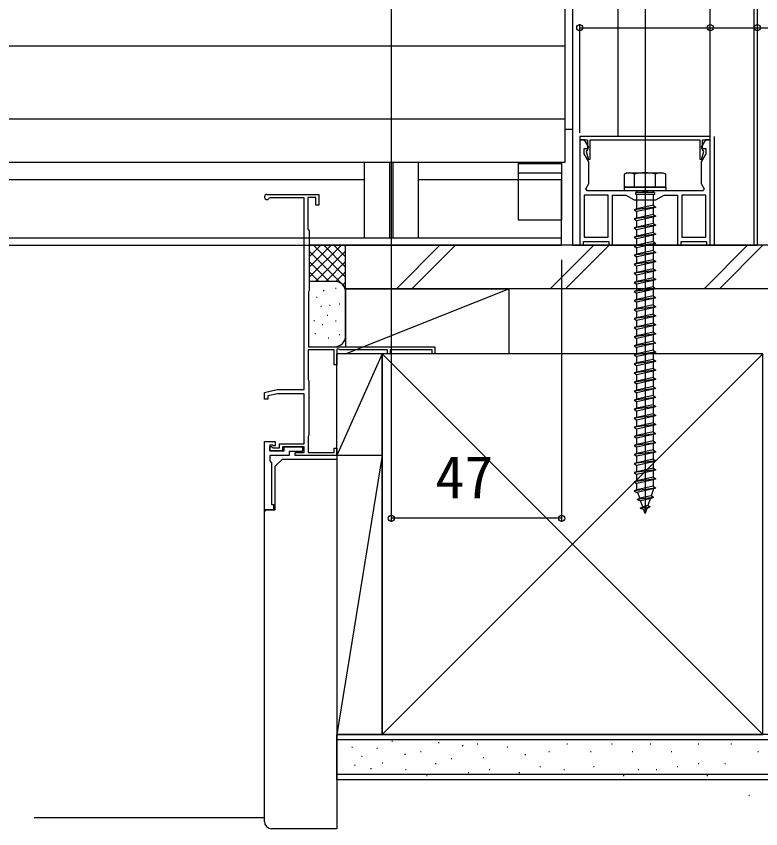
# Model space of a CAD drawing. Units: millimetres, scale not verified. Extents: x -980 to 980, y -1458 to 1451.
# Drawn here: x -81.5 to 123.8, y -1329.9 to -1105.7 of the extents above; entities that cross this region are included whole.
import ezdxf
from ezdxf.enums import TextEntityAlignment as Align

# ---------------------------------------------------------------- set-up
doc = ezdxf.new("R2010")
doc.units = ezdxf.units.MM
doc.header["$LTSCALE"] = 8
for name, color, linetype in [('0-3_YKK_11', 7, 'Continuous'), ('0-4_YKK_11E', 7, 'Continuous'), ('0-5_YKK_12', 2, 'Continuous'), ('0-6_YKK_13', 4, 'Continuous'), ('0-8_YKK_D', 6, 'Continuous'), ('0-A_YSS_K', 3, 'Continuous')]:
    doc.layers.add(name, color=color, linetype=linetype)
doc.styles.add('ＭＳ ゴシック', font='')
doc.styles.get('ＭＳ ゴシック').set_extended_font_data('MS Gothic')

msp = doc.modelspace()

# ---------------------------------------------------------------- linework, layer by layer
at = {"layer": '0-3_YKK_11'}
for points in [[(109.889, -1138.866), (73.889, -1138.866), (73.889, -1139.766), (75.989, -1139.766), (75.989, -1142.447), (75.839, -1142.706), (75.699, -1143.044), (76.276, -1145.197), (76.789, -1145.13), (76.789, -1139.766), (106.989, -1139.766), (106.989, -1145.13), (107.501, -1145.197), (108.078, -1143.044), (107.939, -1142.706), (107.789, -1142.447), (107.789, -1139.766), (109.889, -1139.766)], [(81.689, -1166.666), (81.689, -1155.066), (75.089, -1155.066), (75.089, -1166.666)], [(102.089, -1155.066), (102.089, -1166.666), (108.689, -1166.666), (108.689, -1155.066)]]:
    msp.add_lwpolyline(points, close=True, dxfattribs=at)
for points in [[(73.889, -1139.766), (73.889, -1168.866), (74.889, -1168.866), (74.889, -1167.866), (81.889, -1167.866), (81.889, -1168.866), (82.889, -1168.866), (82.889, -1155.066), (86.637, -1155.066), (88.889, -1156.366), (94.889, -1156.366), (97.14, -1155.066), (100.889, -1155.066), (100.889, -1168.866), (101.889, -1168.866), (101.889, -1167.866), (108.889, -1167.866), (108.889, -1168.866), (109.889, -1168.866), (109.889, -1139.766), (108.555, -1139.766), (107.365, -1141.826), (107.562, -1142.166), (108.689, -1142.166), (108.689, -1143.615), (107.389, -1145.866), (107.389, -1151.866), (108.216, -1153.299), (107.889, -1153.866), (92.559, -1153.866), (92.368, -1154.009), (91.409, -1154.009), (91.218, -1153.866), (75.889, -1153.866), (75.561, -1153.299), (76.389, -1151.866), (76.389, -1145.866), (75.089, -1143.615), (75.089, -1142.166), (76.215, -1142.166)], [(76.215, -1142.166), (76.412, -1141.826), (75.223, -1139.766), (73.889, -1139.766)]]:
    msp.add_lwpolyline(points, dxfattribs=at)
at = {"layer": '0-4_YKK_11E'}
for points in [[(-12.411, -1154.866), (1.889, -1154.866), (1.889, -1157.866), (1.089, -1157.866), (1.089, -1155.666), (-1.111, -1155.666), (-1.111, -1164.466), (-0.911, -1164.666), (-0.711, -1164.866), (-0.711, -1181.366), (-0.811, -1181.539), (-0.911, -1181.713), (-0.911, -1196.866), (33.889, -1196.866), (33.889, -1198.866), (33.189, -1198.866), (33.189, -1197.766), (21.589, -1197.766), (21.589, -1198.866), (20.889, -1198.866), (20.889, -1197.766), (7.789, -1197.766), (7.189, -1197.42), (6.889, -1197.593), (6.889, -1201.866), (6.189, -1201.866), (6.189, -1197.766), (-1.011, -1197.766), (-1.011, -1205.92), (-0.911, -1206.093), (-0.811, -1206.266), (-0.811, -1221.266), (-0.911, -1221.439), (-1.011, -1221.613), (-1.011, -1226.066), (6.189, -1226.066), (6.189, -1224.866), (6.889, -1224.866), (6.889, -1226.866), (-4.611, -1226.866)], [(-2.111, -1208.666), (-2.111, -1155.766), (-11.545, -1155.766), (-11.805, -1155.916)], [(-4.611, -1226.866), (-4.611, -1226.066), (-2.111, -1226.066), (-2.111, -1224.466), (-8.111, -1224.466), (-8.111, -1225.566), (-11.611, -1225.566), (-11.611, -1224.366), (-11.111, -1224.366), (-10.711, -1224.766), (-8.911, -1224.766), (-8.911, -1223.666), (-2.111, -1223.666), (-2.111, -1209.866), (-9.476, -1209.866), (-12.111, -1210.469), (-12.111, -1211.366), (-13.111, -1211.366), (-13.111, -1209.466), (-9.611, -1208.666), (-2.111, -1208.666)]]:
    msp.add_lwpolyline(points, dxfattribs=at)
msp.add_lwpolyline([(-13.111, -1241.866), (-13.111, -1223.066), (-10.111, -1223.066), (-10.111, -1224.266), (-10.611, -1224.266), (-10.811, -1224.066), (-11.611, -1224.066), (-11.611, -1225.566), (-7.611, -1225.566), (-7.611, -1224.466), (-2.611, -1224.466), (-2.611, -1225.766), (-6.311, -1225.766), (-6.311, -1226.866), (-11.611, -1226.866), (-11.611, -1228.366), (-11.111, -1228.866), (-11.111, -1240.366), (-10.611, -1240.366), (-10.611, -1241.866)], close=True, dxfattribs=at)
msp.add_arc((-12.411, -1155.566), 0.7, 90.00001, 330, dxfattribs=at)
at = {"layer": '0-5_YKK_12'}
for p, q in [((91.889, -803.866), (91.889, -1242.866)), ((21.889, -835.202), (21.889, -1174.461)), ((71.889, -864.866), (71.889, -1168.866)), ((109.889, -1168.866), (109.889, -864.866)), ((121.989, -1168.866), (121.989, -864.866)), ((84.389, -885.766), (84.389, -1138.866)), ((69.889, -1113.966), (-256.611, -1113.966)), ((-256.611, -1133.966), (69.889, -1133.966)), ((69.889, -1136.866), (71.889, -1136.866)), ((111.089, -1168.866), (111.089, -1138.866)), ((14.389, -1145.966), (14.389, -1166.866)), ((21.389, -1145.966), (21.389, -1166.866)), ((22.389, -1166.866), (22.389, -1145.966)), ((56.889, -1146.366), (68.889, -1146.366)), ((68.889, -1145.966), (68.889, -1161.866)), ((56.889, -1148.866), (68.889, -1148.866)), ((14.389, -1150.866), (-256.611, -1150.866)), ((56.889, -1161.866), (68.889, -1161.866)), ((-256.611, -1166.866), (68.889, -1166.866))]:
    msp.add_line(p, q, dxfattribs=at)
for points in [[(71.889, -1168.866), (122.889, -1168.866), (122.889, -864.866), (56.889, -864.866), (56.889, -865.966)], [(-256.611, -1145.966), (69.889, -1145.966), (69.889, -1065.966), (-256.611, -1065.966)], [(14.389, -1166.866), (29.389, -1166.866), (29.389, -1145.966)], [(56.889, -1145.966), (56.889, -1150.866), (56.889, -1161.866)], [(-256.611, -1168.866), (68.889, -1168.866), (68.889, -1150.866), (29.389, -1150.866)]]:
    msp.add_lwpolyline(points, dxfattribs=at)
at = {"layer": '0-6_YKK_13'}
for p, q in [((86.889, -1148.866), (86.139, -1149.299)), ((86.889, -1148.866), (96.889, -1148.866)), ((89.002, -1152.866), (89.002, -1149.313)), ((94.775, -1152.866), (94.775, -1149.313)), ((96.889, -1148.866), (97.639, -1149.299)), ((97.639, -1152.866), (97.639, -1149.297)), ((89.289, -1154.366), (89.289, -1154.866)), ((94.489, -1154.366), (89.289, -1154.366)), ((89.639, -1153.866), (89.639, -1154.366)), ((94.139, -1153.866), (94.139, -1154.366)), ((94.489, -1154.366), (94.489, -1154.866)), ((94.489, -1154.866), (89.289, -1154.866)), ((89.639, -1158.866), (89.639, -1154.866)), ((94.139, -1154.866), (94.139, -1157.866)), ((94.889, -1158.366), (88.889, -1159.116)), ((94.139, -1158.616), (89.639, -1159.616)), ((94.139, -1158.616), (94.139, -1160.366)), ((94.889, -1160.866), (88.889, -1161.616)), ((89.639, -1161.366), (89.639, -1159.616)), ((94.139, -1161.116), (89.639, -1162.116)), ((94.139, -1161.116), (94.139, -1162.866)), ((94.889, -1163.366), (88.889, -1164.116)), ((89.639, -1163.866), (89.639, -1162.116)), ((94.139, -1163.616), (89.639, -1164.616)), ((89.639, -1166.366), (89.639, -1164.616)), ((94.139, -1163.616), (94.139, -1165.366)), ((94.889, -1165.866), (88.889, -1166.616)), ((94.139, -1166.116), (89.639, -1167.116)), ((89.639, -1168.866), (89.639, -1167.116)), ((94.139, -1166.116), (94.139, -1167.866)), ((94.889, -1168.366), (88.889, -1169.116)), ((94.139, -1168.616), (89.639, -1169.616)), ((89.639, -1171.366), (89.639, -1169.616)), ((94.139, -1168.616), (94.139, -1170.366)), ((94.889, -1170.866), (88.889, -1171.616)), ((94.139, -1171.116), (89.639, -1172.116)), ((89.639, -1173.866), (89.639, -1172.116)), ((94.139, -1171.116), (94.139, -1172.866)), ((94.889, -1173.366), (88.889, -1174.116)), ((94.139, -1173.616), (89.639, -1174.616)), ((89.639, -1176.366), (89.639, -1174.616)), ((94.139, -1173.616), (94.139, -1175.366)), ((94.889, -1175.866), (88.889, -1176.616)), ((94.139, -1176.116), (89.639, -1177.116)), ((94.139, -1176.116), (94.139, -1177.866)), ((94.889, -1178.366), (88.889, -1179.116)), ((89.639, -1178.866), (89.639, -1177.116)), ((94.139, -1178.616), (89.639, -1179.616)), ((94.139, -1178.616), (94.139, -1180.366)), ((94.889, -1180.866), (88.889, -1181.616)), ((89.639, -1181.366), (89.639, -1179.616)), ((94.139, -1181.116), (89.639, -1182.116)), ((94.139, -1181.116), (94.139, -1182.866)), ((94.889, -1183.366), (88.889, -1184.116)), ((89.639, -1183.866), (89.639, -1182.116)), ((94.139, -1183.616), (89.639, -1184.616)), ((89.639, -1186.366), (89.639, -1184.616)), ((94.139, -1183.616), (94.139, -1185.366)), ((94.889, -1185.866), (88.889, -1186.616)), ((94.139, -1186.116), (89.639, -1187.116)), ((89.639, -1188.866), (89.639, -1187.116)), ((94.139, -1186.116), (94.139, -1187.866)), ((94.889, -1188.366), (88.889, -1189.116)), ((94.139, -1188.616), (89.639, -1189.616)), ((89.639, -1191.366), (89.639, -1189.616)), ((94.139, -1188.616), (94.139, -1190.366)), ((94.889, -1190.866), (88.889, -1191.616)), ((94.139, -1191.116), (89.639, -1192.116)), ((89.639, -1193.866), (89.639, -1192.116)), ((94.139, -1191.116), (94.139, -1192.866)), ((94.889, -1193.366), (88.889, -1194.116)), ((94.139, -1193.616), (89.639, -1194.616)), ((89.639, -1196.366), (89.639, -1194.616)), ((94.139, -1193.616), (94.139, -1195.366)), ((94.889, -1195.866), (88.889, -1196.616)), ((94.139, -1196.116), (89.639, -1197.116)), ((94.139, -1196.116), (94.139, -1197.866)), ((94.889, -1198.366), (88.889, -1199.116)), ((89.639, -1198.866), (89.639, -1197.116)), ((94.139, -1198.616), (89.639, -1199.616)), ((94.139, -1198.616), (94.139, -1200.366)), ((94.889, -1200.866), (88.889, -1201.616)), ((89.639, -1201.366), (89.639, -1199.616)), ((94.139, -1201.116), (89.639, -1202.116)), ((94.139, -1201.116), (94.139, -1202.866)), ((94.889, -1203.366), (88.889, -1204.116)), ((89.639, -1203.866), (89.639, -1202.116)), ((94.139, -1203.616), (89.639, -1204.616)), ((94.139, -1203.616), (94.139, -1205.366)), ((94.889, -1205.866), (88.889, -1206.616)), ((89.639, -1206.366), (89.639, -1204.616)), ((94.139, -1206.116), (89.639, -1207.116)), ((89.639, -1208.866), (89.639, -1207.116)), ((94.139, -1206.116), (94.139, -1207.866)), ((94.889, -1208.366), (88.889, -1209.116)), ((94.139, -1208.616), (89.639, -1209.616)), ((89.639, -1211.366), (89.639, -1209.616)), ((94.139, -1208.616), (94.139, -1210.366)), ((94.889, -1210.866), (88.889, -1211.616)), ((94.139, -1211.116), (89.639, -1212.116)), ((89.639, -1213.866), (89.639, -1212.116)), ((94.139, -1211.116), (94.139, -1212.866)), ((94.889, -1213.366), (88.889, -1214.116)), ((94.139, -1213.616), (89.639, -1214.616)), ((89.639, -1216.366), (89.639, -1214.616)), ((94.139, -1213.616), (94.139, -1215.366)), ((94.889, -1215.866), (88.889, -1216.616)), ((94.139, -1216.116), (89.639, -1217.116)), ((89.639, -1218.866), (89.639, -1217.116)), ((94.139, -1216.116), (94.139, -1217.866)), ((94.889, -1218.366), (88.889, -1219.116)), ((94.139, -1218.616), (89.639, -1219.616)), ((94.139, -1218.616), (94.139, -1220.366)), ((94.889, -1220.866), (88.889, -1221.616)), ((89.639, -1221.366), (89.639, -1219.616)), ((94.139, -1221.116), (89.639, -1222.116)), ((94.139, -1221.116), (94.139, -1222.866)), ((94.889, -1223.366), (88.889, -1224.116)), ((89.639, -1223.866), (89.639, -1222.116)), ((94.139, -1223.616), (89.639, -1224.616)), ((94.139, -1223.616), (94.139, -1225.366)), ((94.889, -1225.866), (88.889, -1226.616)), ((89.639, -1226.366), (89.639, -1224.616)), ((94.139, -1226.116), (89.639, -1227.116)), ((94.139, -1226.116), (94.139, -1227.866)), ((94.889, -1228.366), (88.889, -1229.116)), ((89.639, -1228.866), (89.639, -1227.116)), ((94.139, -1228.616), (89.639, -1229.616)), ((89.639, -1231.366), (89.639, -1229.616)), ((94.139, -1228.616), (94.139, -1230.366)), ((94.889, -1230.866), (88.889, -1231.616)), ((94.139, -1231.116), (89.639, -1232.116)), ((89.639, -1233.866), (89.639, -1232.116)), ((94.139, -1231.116), (94.139, -1232.866)), ((94.889, -1233.366), (88.889, -1234.116)), ((94.139, -1233.616), (89.639, -1234.616)), ((89.639, -1236.332), (89.639, -1234.616)), ((94.139, -1233.616), (94.139, -1235.366)), ((94.889, -1235.866), (88.889, -1236.616)), ((94.139, -1236.116), (89.639, -1237.116)), ((89.65, -1236.364), (89.639, -1236.332)), ((90.449, -1238.686), (89.89, -1237.061)), ((94.139, -1236.332), (93.566, -1237.993)), ((94.139, -1236.116), (94.139, -1236.332)), ((94.202, -1238.452), (89.766, -1239.007)), ((89.766, -1239.007), (90.449, -1238.686)), ((89.766, -1239.007), (90.689, -1239.383)), ((93.566, -1237.993), (90.449, -1238.686)), ((93.287, -1238.806), (90.689, -1239.383)), ((91.249, -1241.008), (90.689, -1239.383)), ((93.287, -1238.806), (92.634, -1240.701)), ((94.202, -1238.452), (93.287, -1238.806)), ((94.202, -1238.452), (93.566, -1237.993)), ((90.592, -1241.403), (91.249, -1241.008)), ((93.302, -1241.065), (90.592, -1241.403)), ((90.592, -1241.403), (91.489, -1241.705)), ((92.634, -1240.701), (91.249, -1241.008)), ((92.355, -1241.513), (91.489, -1241.705)), ((91.889, -1242.866), (91.489, -1241.705)), ((92.355, -1241.513), (91.889, -1242.866)), ((93.302, -1241.065), (92.355, -1241.513)), ((93.302, -1241.065), (92.634, -1240.701))]:
    msp.add_line(p, q, dxfattribs=at)
for points in [[(86.139, -1149.297), (86.139, -1152.866), (97.639, -1152.866)], [(97.639, -1152.866), (97.639, -1153.866), (86.139, -1153.866)], [(97.639, -1152.866), (86.139, -1152.866), (86.139, -1153.866)], [(94.139, -1157.866), (89.639, -1158.866), (88.889, -1159.116), (89.639, -1159.616)], [(94.139, -1157.866), (94.889, -1158.366), (94.139, -1158.616)], [(94.139, -1160.366), (89.639, -1161.366), (88.889, -1161.616), (89.639, -1162.116)], [(94.139, -1160.366), (94.889, -1160.866), (94.139, -1161.116)], [(94.139, -1162.866), (89.639, -1163.866), (88.889, -1164.116), (89.639, -1164.616)], [(94.139, -1162.866), (94.889, -1163.366), (94.139, -1163.616)], [(94.139, -1165.366), (89.639, -1166.366), (88.889, -1166.616), (89.639, -1167.116)], [(94.139, -1165.366), (94.889, -1165.866), (94.139, -1166.116)], [(94.139, -1167.866), (89.639, -1168.866), (88.889, -1169.116), (89.639, -1169.616)], [(94.139, -1167.866), (94.889, -1168.366), (94.139, -1168.616)], [(94.139, -1170.366), (89.639, -1171.366), (88.889, -1171.616), (89.639, -1172.116)], [(94.139, -1170.366), (94.889, -1170.866), (94.139, -1171.116)], [(94.139, -1172.866), (89.639, -1173.866), (88.889, -1174.116), (89.639, -1174.616)], [(94.139, -1172.866), (94.889, -1173.366), (94.139, -1173.616)], [(94.139, -1175.366), (89.639, -1176.366), (88.889, -1176.616), (89.639, -1177.116)], [(94.139, -1175.366), (94.889, -1175.866), (94.139, -1176.116)], [(94.139, -1177.866), (89.639, -1178.866), (88.889, -1179.116), (89.639, -1179.616)], [(94.139, -1177.866), (94.889, -1178.366), (94.139, -1178.616)], [(94.139, -1180.366), (89.639, -1181.366), (88.889, -1181.616), (89.639, -1182.116)], [(94.139, -1180.366), (94.889, -1180.866), (94.139, -1181.116)], [(94.139, -1182.866), (89.639, -1183.866), (88.889, -1184.116), (89.639, -1184.616)], [(94.139, -1182.866), (94.889, -1183.366), (94.139, -1183.616)], [(94.139, -1185.366), (89.639, -1186.366), (88.889, -1186.616), (89.639, -1187.116)], [(94.139, -1185.366), (94.889, -1185.866), (94.139, -1186.116)], [(94.139, -1187.866), (89.639, -1188.866), (88.889, -1189.116), (89.639, -1189.616)], [(94.139, -1187.866), (94.889, -1188.366), (94.139, -1188.616)], [(94.139, -1190.366), (89.639, -1191.366), (88.889, -1191.616), (89.639, -1192.116)], [(94.139, -1190.366), (94.889, -1190.866), (94.139, -1191.116)], [(94.139, -1192.866), (89.639, -1193.866), (88.889, -1194.116), (89.639, -1194.616)], [(94.139, -1192.866), (94.889, -1193.366), (94.139, -1193.616)], [(94.139, -1195.366), (89.639, -1196.366), (88.889, -1196.616), (89.639, -1197.116)], [(94.139, -1195.366), (94.889, -1195.866), (94.139, -1196.116)], [(94.139, -1197.866), (89.639, -1198.866), (88.889, -1199.116), (89.639, -1199.616)], [(94.139, -1197.866), (94.889, -1198.366), (94.139, -1198.616)], [(94.139, -1200.366), (89.639, -1201.366), (88.889, -1201.616), (89.639, -1202.116)], [(94.139, -1200.366), (94.889, -1200.866), (94.139, -1201.116)], [(94.139, -1202.866), (89.639, -1203.866), (88.889, -1204.116), (89.639, -1204.616)], [(94.139, -1202.866), (94.889, -1203.366), (94.139, -1203.616)], [(94.139, -1205.366), (89.639, -1206.366), (88.889, -1206.616), (89.639, -1207.116)], [(94.139, -1205.366), (94.889, -1205.866), (94.139, -1206.116)], [(94.139, -1207.866), (89.639, -1208.866), (88.889, -1209.116), (89.639, -1209.616)], [(94.139, -1207.866), (94.889, -1208.366), (94.139, -1208.616)], [(94.139, -1210.366), (89.639, -1211.366), (88.889, -1211.616), (89.639, -1212.116)], [(94.139, -1210.366), (94.889, -1210.866), (94.139, -1211.116)], [(94.139, -1212.866), (89.639, -1213.866), (88.889, -1214.116), (89.639, -1214.616)], [(94.139, -1212.866), (94.889, -1213.366), (94.139, -1213.616)], [(94.139, -1215.366), (89.639, -1216.366), (88.889, -1216.616), (89.639, -1217.116)], [(94.139, -1215.366), (94.889, -1215.866), (94.139, -1216.116)], [(94.139, -1217.866), (89.639, -1218.866), (88.889, -1219.116), (89.639, -1219.616)], [(94.139, -1217.866), (94.889, -1218.366), (94.139, -1218.616)], [(94.139, -1220.366), (89.639, -1221.366), (88.889, -1221.616), (89.639, -1222.116)], [(94.139, -1220.366), (94.889, -1220.866), (94.139, -1221.116)], [(94.139, -1222.866), (89.639, -1223.866), (88.889, -1224.116), (89.639, -1224.616)], [(94.139, -1222.866), (94.889, -1223.366), (94.139, -1223.616)], [(94.139, -1225.366), (89.639, -1226.366), (88.889, -1226.616), (89.639, -1227.116)], [(94.139, -1225.366), (94.889, -1225.866), (94.139, -1226.116)], [(94.139, -1227.866), (89.639, -1228.866), (88.889, -1229.116), (89.639, -1229.616)], [(94.139, -1227.866), (94.889, -1228.366), (94.139, -1228.616)], [(94.139, -1230.366), (89.639, -1231.366), (88.889, -1231.616), (89.639, -1232.116)], [(94.139, -1230.366), (94.889, -1230.866), (94.139, -1231.116)], [(94.139, -1232.866), (89.639, -1233.866), (88.889, -1234.116), (89.639, -1234.616)], [(94.139, -1232.866), (94.889, -1233.366), (94.139, -1233.616)], [(94.139, -1235.366), (89.639, -1236.366), (88.889, -1236.616), (89.639, -1237.116)], [(94.139, -1235.366), (94.889, -1235.866), (94.139, -1236.116)]]:
    msp.add_lwpolyline(points, dxfattribs=at)
for centre, radius, start, end in [((87.558, -1151.422), 2.556, 55.61575, 123.74822), ((91.889, -1158.42), 9.553, 72.41205, 107.58795), ((96.219, -1151.422), 2.556, 56.25178, 124.38425)]:
    msp.add_arc(centre, radius, start, end, dxfattribs=at)
at = {"layer": '0-8_YKK_D'}
for p, q in [((73.889, -1137.866), (73.889, -1107.866)), ((73.889, -1108.866), (109.889, -1108.866)), ((109.889, -1137.866), (109.889, -1107.866)), ((109.889, -1137.866), (109.889, -1107.866)), ((122.889, -1137.866), (122.889, -1107.866)), ((21.889, -1172.863), (21.889, -1245.202)), ((68.889, -1172.863), (68.889, -1245.202)), ((68.889, -1244.202), (21.889, -1244.202))]:
    msp.add_line(p, q, dxfattribs=at)
msp.add_lwpolyline([(109.889, -1108.866), (122.889, -1108.866), (149.925, -1108.866)], dxfattribs=at)
for centre in [(73.889, -1108.866), (109.889, -1108.866), (109.889, -1108.866), (122.889, -1108.866), (21.889, -1244.202), (68.889, -1244.202)]:
    msp.add_circle(centre, 0.85, dxfattribs=at)
at = {"layer": '0-A_YSS_K'}
for p, q in [((9.289, -1168.866), (-0.711, -1168.866)), ((-0.711, -1177.724), (8.146, -1168.866)), ((-0.711, -1174.896), (5.318, -1168.866)), ((-0.711, -1172.067), (2.49, -1168.866)), ((-0.711, -1169.239), (-0.339, -1168.866)), ((0.431, -1168.866), (9.289, -1177.724)), ((3.259, -1168.866), (9.289, -1174.896)), ((6.088, -1168.866), (9.289, -1172.067)), ((8.916, -1168.866), (9.289, -1169.239)), ((207.089, -1168.866), (9.289, -1168.866)), ((9.289, -1181.866), (9.289, -1168.866)), ((23.331, -1180.866), (35.331, -1168.866)), ((39.573, -1168.866), (27.573, -1180.866)), ((65.757, -1180.866), (77.757, -1168.866)), ((70, -1180.866), (82, -1168.866)), ((108.184, -1180.866), (120.184, -1168.866)), ((112.426, -1180.866), (124.426, -1168.866)), ((-0.711, -1170.553), (9.289, -1180.553)), ((0.975, -1178.866), (9.289, -1170.553)), ((-0.711, -1173.381), (4.774, -1178.866)), ((3.803, -1178.866), (9.289, -1173.381)), ((-0.711, -1176.209), (1.963, -1178.884)), ((6.614, -1178.884), (9.289, -1176.209)), ((6.289, -1178.866), (-0.711, -1178.866)), ((8.494, -1179.832), (9.289, -1179.038)), ((6.484, -1180.694), (6.684, -1180.694)), ((9.289, -1198.866), (54.289, -1180.866)), ((9.289, -1180.866), (9.289, -1196.866)), ((9.289, -1180.866), (54.289, -1180.866)), ((54.289, -1180.866), (54.289, -1198.866)), ((1.289, -1183.192), (1.489, -1183.192)), ((3.145, -1181.362), (3.346, -1181.362)), ((9.289, -1193.866), (9.289, -1181.866)), ((2.478, -1185.701), (2.678, -1185.701)), ((4.815, -1185.367), (5.015, -1185.367)), ((7.485, -1185.034), (7.685, -1185.034)), ((0.505, -1189.622), (0.705, -1189.622)), ((4.212, -1188.16), (4.412, -1188.16)), ((6.484, -1189.707), (6.684, -1189.707)), ((2.812, -1190.708), (3.012, -1190.708)), ((0.809, -1193.215), (1.009, -1193.215)), ((4.481, -1194.38), (4.681, -1194.38)), ((7.485, -1193.549), (7.685, -1193.549)), ((-0.411, -1196.866), (6.289, -1196.866)), ((19.389, -1198.866), (6.889, -1198.866)), ((6.889, -1226.866), (6.889, -1198.866)), ((19.389, -1198.866), (6.889, -1226.866)), ((54.289, -1198.866), (9.289, -1198.866)), ((19.389, -1226.866), (19.389, -1198.866)), ((19.389, -1303.866), (124.389, -1198.866)), ((19.389, -1198.866), (124.389, -1303.866)), ((19.389, -1226.866), (6.889, -1226.866)), ((19.389, -1226.866), (6.889, -1303.866)), ((19.389, -1303.866), (19.389, -1226.866)), ((-13.111, -1242.386), (-12.592, -1241.866)), ((207.089, -1303.866), (6.889, -1303.866)), ((6.889, -1316.366), (6.889, -1303.866)), ((207.089, -1305.366), (6.889, -1305.366)), ((22.072, -1305.696), (22.272, -1305.696)), ((34.87, -1306.086), (35.07, -1306.086)), ((41.496, -1306.865), (41.696, -1306.865)), ((45.587, -1306.432), (45.787, -1306.432)), ((70.312, -1306.432), (70.512, -1306.432)), ((82.606, -1306.432), (82.806, -1306.432)), ((93.32, -1306.432), (93.52, -1306.432)), ((106.507, -1306.432), (106.707, -1306.432)), ((115.572, -1306.432), (115.772, -1306.432)), ((11.005, -1307.314), (11.205, -1307.314)), ((17.882, -1307.605), (18.082, -1307.605)), ((29.928, -1308.58), (30.128, -1308.58)), ((53.829, -1307.256), (54.029, -1307.256)), ((65.367, -1308.58), (65.567, -1308.58)), ((76.837, -1308.58), (77.037, -1308.58)), ((88.375, -1308.58), (88.575, -1308.58)), ((99.089, -1308.58), (99.289, -1308.58)), ((122.99, -1308.58), (123.19, -1308.58)), ((13.681, -1309.846), (13.881, -1309.846)), ((25.58, -1309.314), (25.78, -1309.314)), ((38.378, -1310.483), (38.578, -1310.483)), ((47.236, -1310.229), (47.436, -1310.229)), ((58.774, -1309.404), (58.974, -1309.404)), ((11.72, -1312.367), (11.92, -1312.367)), ((16.202, -1313.207), (16.402, -1313.207)), ((19.344, -1311.653), (19.544, -1311.653)), ((25.808, -1313.525), (26.008, -1313.525)), ((34.049, -1311.877), (34.249, -1311.877)), ((48.884, -1313.525), (49.084, -1313.525)), ((62.895, -1312.701), (63.095, -1312.701)), ((69.488, -1313.525), (69.688, -1313.525)), ((77.661, -1312.701), (77.861, -1312.701)), ((90.023, -1313.525), (90.223, -1313.525)), ((94.968, -1313.525), (95.168, -1313.525)), ((100.737, -1312.701), (100.937, -1312.701)), ((106.507, -1311.877), (106.707, -1311.877)), ((113.924, -1311.877), (114.124, -1311.877)), ((207.089, -1314.866), (6.889, -1314.866)), ((22.852, -1314.771), (23.052, -1314.771)), ((31.577, -1315.174), (31.777, -1315.174)), ((38.188, -1314.771), (38.388, -1314.771)), ((43.115, -1314.349), (43.315, -1314.349)), ((57.126, -1314.349), (57.326, -1314.349)), ((85.903, -1315.174), (86.103, -1315.174)), ((108.979, -1315.174), (109.179, -1315.174)), ((207.089, -1316.366), (6.889, -1316.366)), ((120.517, -1320.598), (120.717, -1320.598)), ((-13.111, -1326.866), (-76.611, -1326.866))]:
    msp.add_line(p, q, dxfattribs=at)
for points in [[(207.089, -1180.866), (9.289, -1180.866), (9.289, -1168.866)], [(-13.111, -1327.866), (-13.111, -1241.866), (-10.111, -1241.866), (-10.111, -1229.866), (-8.111, -1227.866), (6.889, -1227.866)], [(6.889, -1227.866), (6.889, -1329.866), (-11.111, -1329.866)], [(19.389, -1226.866), (6.889, -1226.866), (6.889, -1303.866), (19.389, -1303.866)]]:
    msp.add_lwpolyline(points, dxfattribs=at)
msp.add_lwpolyline([(124.389, -1303.866), (124.389, -1198.866), (19.389, -1198.866), (19.389, -1303.866)], close=True, dxfattribs=at)
for centre, radius, start, end in [((6.289, -1181.866), 3, 0, 90), ((6.289, -1193.866), 3, 270, 0), ((-11.111, -1327.866), 2, 180.00002, 270)]:
    msp.add_arc(centre, radius, start, end, dxfattribs=at)

# ---------------------------------------------------------------- texts
at = {"layer": '0-8_YKK_D', "style": 'ＭＳ ゴシック'}
msp.add_text('47', height=11.73, dxfattribs=at).set_placement((34.07, -1242.202), align=Align.BOTTOM_LEFT)

doc.saveas('drawing.dxf')
